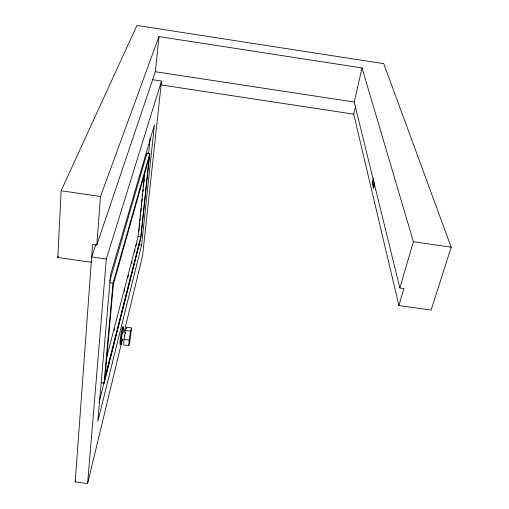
<?xml version="1.0" encoding="UTF-8"?>
<svg xmlns="http://www.w3.org/2000/svg" width="509" height="509" viewBox="0 0 509 509"><rect width="100%" height="100%" fill="white"/><g stroke="black" fill="none" stroke-linecap="round" stroke-linejoin="round"><path stroke-width="0.76" d="M91.283 262.243L57.816 257.529L61.137 190.773L136.927 25.45L383.78 63.67L451.184 247.202L431.098 310.096L398.922 305.565L353.717 114.143L355.613 105.923M124.024 339.401L123.655 344.93L128.771 345.624L129.763 342.252L131.57 327.942L126.487 327.242L125.449 330.481L124.024 339.401L129.178 340.101L128.771 345.624M126.378 328.833L126.487 327.242M122.478 339.007L87.599 483.55L75.205 481.966L92.587 244.39L96.812 244.988L155.334 71.724L158.98 36.597L362.045 67.951L413.391 241.737L399.864 287.979L403.942 288.558L398.922 305.565M96.812 244.988L100.508 196.468L158.98 36.597M87.599 483.55L106.324 259.005L161.512 81.033L152.713 79.697M122.714 333.382C122.93 328.521 120.748 341.094 121.855 338.739M101.31 382.825L104.059 383.194L113.011 283.195L149.811 153.521L147.012 153.114L109.766 281.153M106.559 357.833L138.124 236.354L144.753 172.443M138.9 231.175L139.231 228.019M139.39 226.441L139.72 223.286M139.969 220.919L140.21 218.558M140.459 216.191L140.7 213.825M140.948 211.458L141.279 208.308M141.438 206.73L141.769 203.575M141.935 201.997L142.259 198.841M142.507 196.48L142.755 194.114M142.997 191.747L143.245 189.38M143.487 187.013L143.818 183.864M143.983 182.286L144.308 179.13M144.556 176.763L144.721 175.191M146.77 155.474L147.012 153.114M98.994 402.536L139.033 244.702L139.281 242.329M148.577 153.801L150.238 137.99M140.783 236.736L149.112 157.86L113.354 284.429L104.988 377.513L140.783 236.736L138.124 236.354M149.811 153.521L140.891 237.856L104.059 383.194M141.597 245.064L154.424 124.966L110.612 274.51L97.779 421.471L141.597 245.064L139.033 244.702M161.512 81.033L142.622 255.531L124.158 332.053M124.756 336.513L124.909 335.507M129.178 340.101L130.59 331.187L131.57 327.942M122.185 339.172L121.81 341.17A9.041 0.611 -81.4 0 1 120.792 341.641A9.041 0.611 -81.4 0 1 122.974 328.07A9.041 0.611 -81.4 0 1 123.216 332.396M125.233 333.675L125.519 332.492M399.864 287.979L354.207 102.023L362.045 67.951M373.288 178.245L372.181 182.604L373.587 188.432L374.713 184.029M373.638 179.677L372.531 184.048L374.452 184.328M373.231 186.956L374.35 182.572M75.205 481.966L75.606 480.426M114.162 330.475L114.754 328.171M124.311 291.275L124.909 288.972M127.893 277.443L128.491 275.14M131.475 263.611L132.073 261.308M134.465 252.082L135.057 249.779M136.056 245.936L136.654 243.626M95.768 244.886L91.671 256.937L106.324 259.005M57.816 257.529L58.408 256.059M125.449 330.481L130.59 331.187M110.059 282.781L113.011 283.195M61.137 190.773L100.508 196.468M413.391 241.737L451.184 247.202M161.092 84.939L353.717 114.143M155.334 71.724L354.207 102.023M120.41 343.849A9.041 0.617 -81.4 0 1 120.818 335.444A9.041 0.617 -81.4 0 1 122.904 327.402"/></g></svg>
